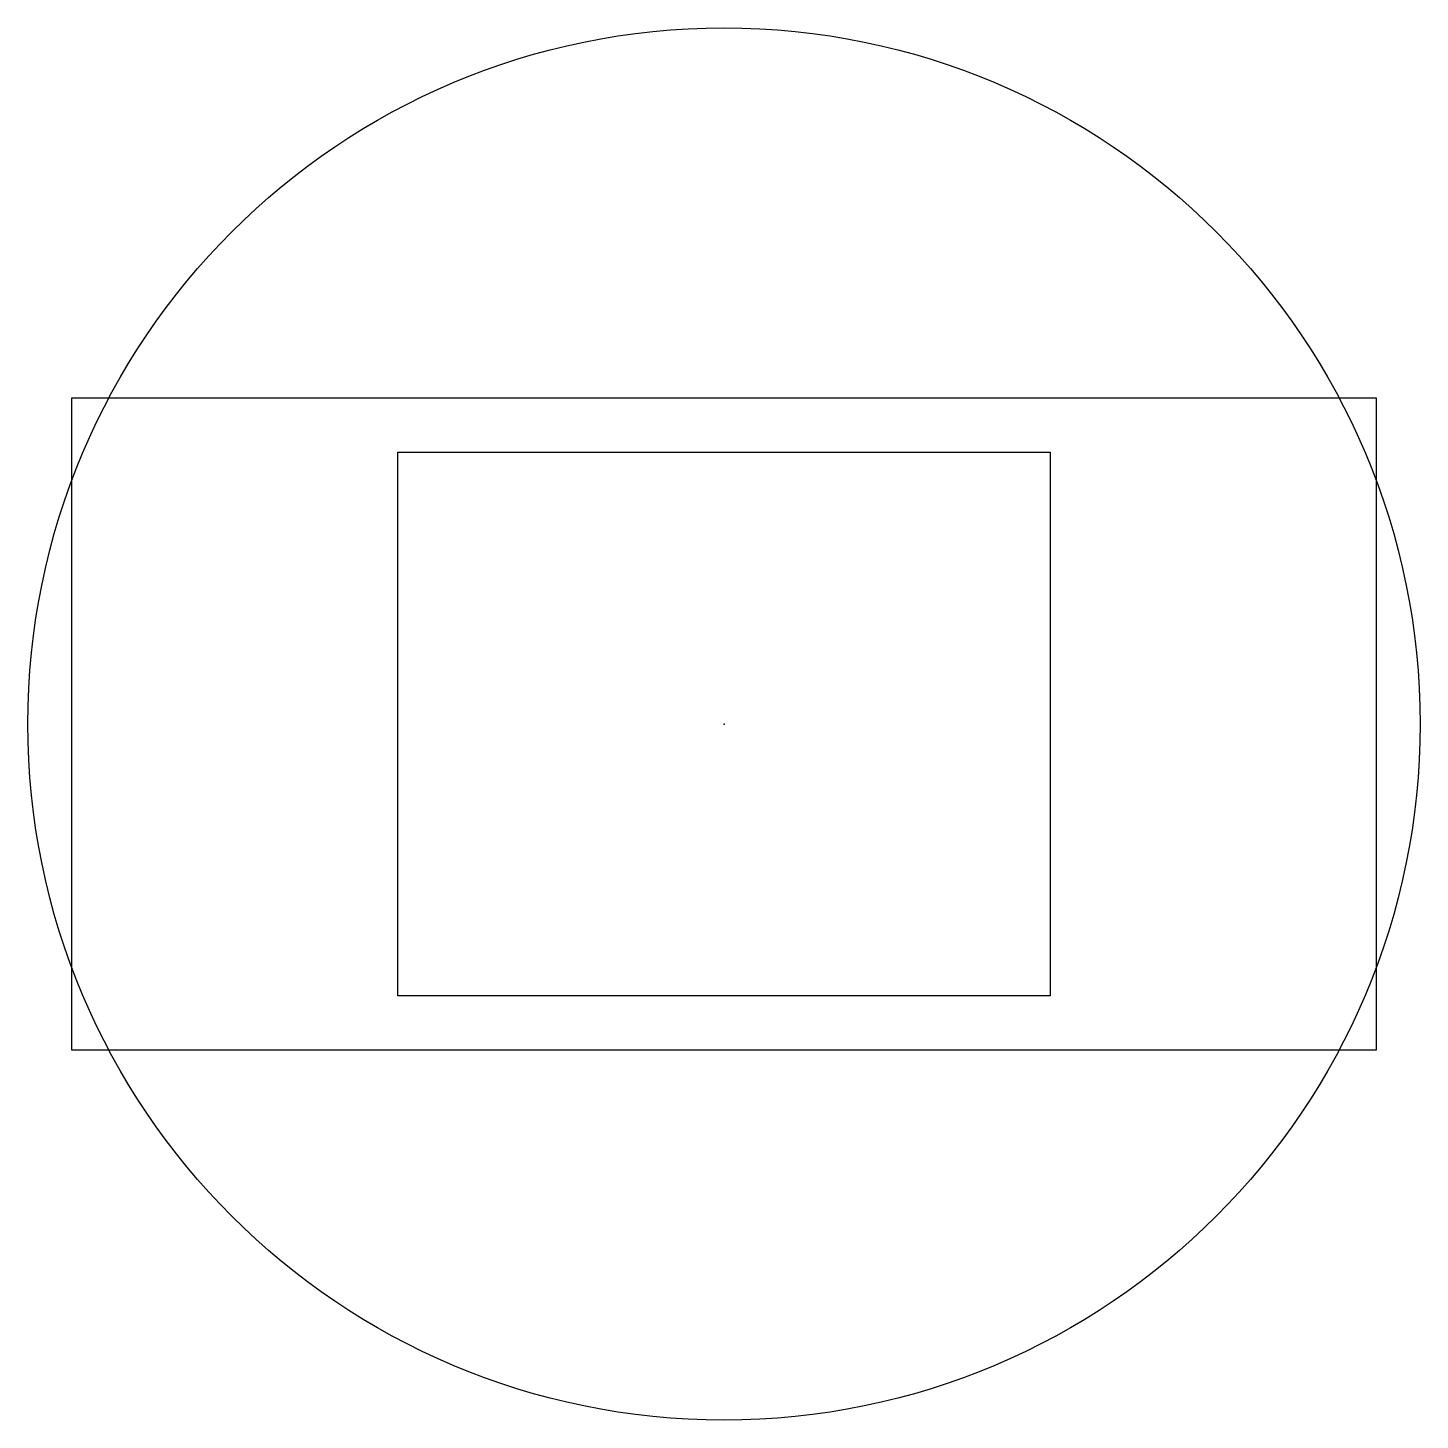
# Model space of a CAD drawing. Header units: millimetres. Extents: x -12.8 to 12.8, y -12.8 to 12.8.
import ezdxf

# ---------------------------------------------------------------- set-up
doc = ezdxf.new("R2010")
doc.units = ezdxf.units.MM
doc.layers.get('0').update_dxf_attribs({"linetype": 'CONTINUOUS'})

msp = doc.modelspace()

# ---------------------------------------------------------------- linework, layer by layer
for points in [[(-12, 6), (12, 6), (12, -6), (-12, -6)], [(-6, 5), (6, 5), (6, -5), (-6, -5)]]:
    msp.add_lwpolyline(points, close=True)
msp.add_circle((0, 0), 12.806)
msp.add_point((0, 0))
msp.add_point((0, 0))

doc.saveas('drawing.dxf')
